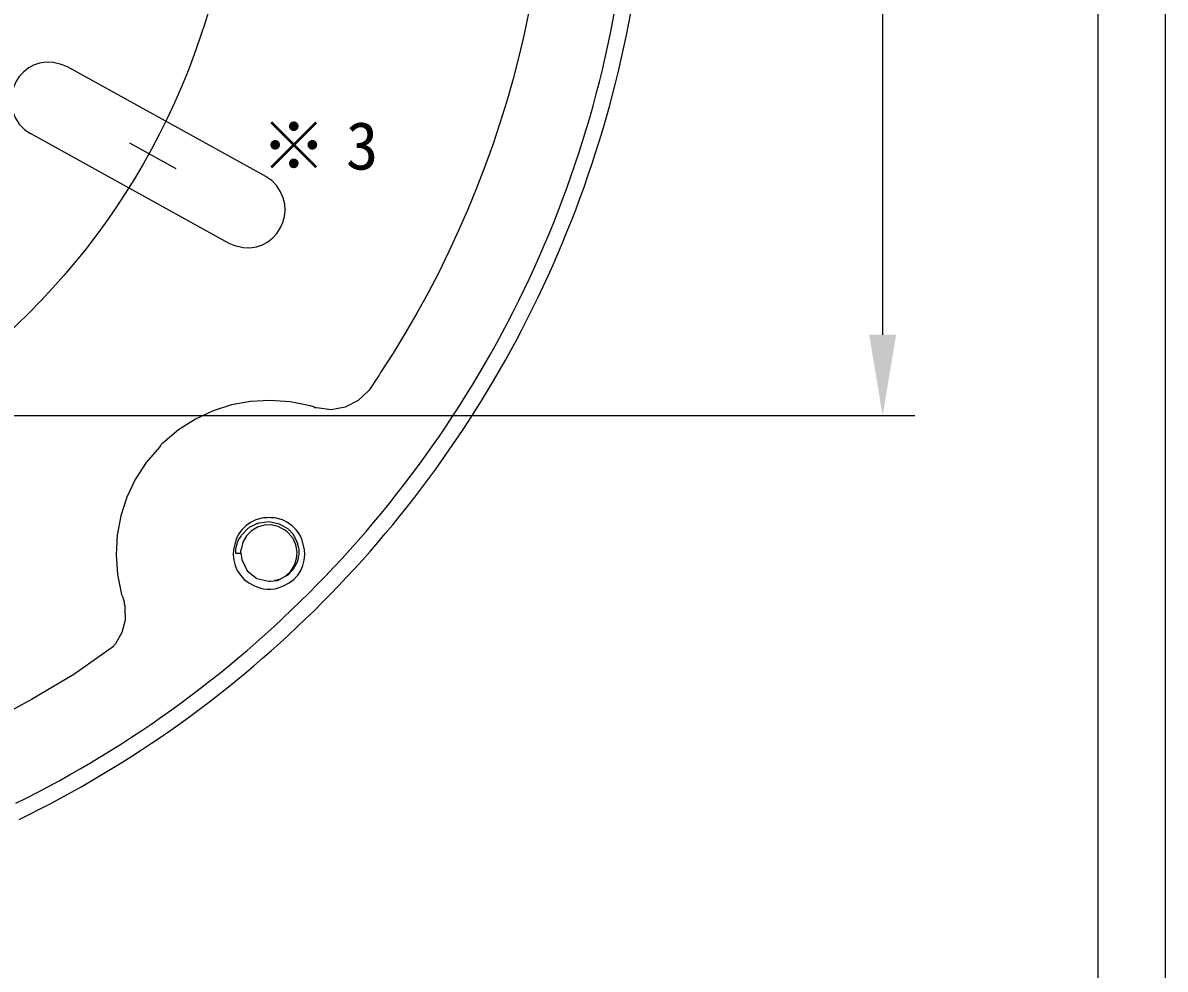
# Model space of a CAD drawing. Units: millimetres on the paper. Extents: x -139 to 141, y -98 to 91.
# Drawn here: x 105.61 to 140.93, y -9.09 to 20.16 of the extents above; entities that cross this region are included whole.
import ezdxf
from ezdxf.enums import TextEntityAlignment as Align

# ---------------------------------------------------------------- set-up
doc = ezdxf.new("R2010")
doc.units = ezdxf.units.MM
for name, color, linetype in [('0-1_外形線', 4, 'Continuous'), ('0-2_枠', 4, 'Continuous'), ('0-3_レイヤー_1_0', 4, 'Continuous'), ('0-8_寸法線', 4, 'Continuous')]:
    doc.layers.add(name, color=color, linetype=linetype)
doc.styles.add('ＭＳ ゴシック', font='')
doc.styles.get('ＭＳ ゴシック').set_extended_font_data('MS Gothic')

msp = doc.modelspace()

# ---------------------------------------------------------------- linework, layer by layer
at = {"layer": '0-1_外形線'}
for p, q in [((138.839, 85.689), (138.839, -10.287)), ((113.12, 15.41), (106.997, 18.8)), ((111.969, 13.355), (105.847, 16.745))]:
    msp.add_line(p, q, dxfattribs=at)
for points in [[(123.779, 19.842), (123.855, 20.222), (123.927, 20.604), (123.994, 20.986), (124.057, 21.371), (124.116, 21.757), (124.171, 22.144), (124.221, 22.532), (124.267, 22.923), (124.309, 23.314), (124.346, 23.707), (124.379, 24.101)], [(123.743, 17.576), (123.841, 17.939), (123.934, 18.303), (124.024, 18.67), (124.11, 19.037), (124.192, 19.407), (124.271, 19.778), (124.345, 20.15), (124.416, 20.524), (124.483, 20.9), (124.546, 21.277), (124.605, 21.656)], [(121.259, 20.51), (121.11, 19.813), (120.946, 19.12), (120.767, 18.431), (120.572, 17.746), (120.362, 17.065), (120.137, 16.389), (119.897, 15.718), (119.641, 15.052), (119.371, 14.392), (119.085, 13.738), (118.785, 13.09), (118.469, 12.448), (118.139, 11.813), (117.795, 11.186), (117.436, 10.566), (117.062, 9.953), (116.674, 9.349)], [(117.842, 6.476), (118.061, 6.777), (118.276, 7.081), (118.489, 7.388), (118.698, 7.696), (118.904, 8.008), (119.107, 8.321), (119.306, 8.637), (119.502, 8.955), (119.695, 9.276), (119.884, 9.599), (120.07, 9.924), (120.252, 10.251), (120.431, 10.58), (120.606, 10.912), (120.778, 11.246), (120.946, 11.582), (121.111, 11.92), (121.272, 12.26), (121.43, 12.603), (121.583, 12.947), (121.733, 13.293), (121.88, 13.641), (122.023, 13.992), (122.162, 14.344), (122.297, 14.698), (122.428, 15.054), (122.556, 15.412), (122.679, 15.771), (122.799, 16.133), (122.915, 16.496), (123.027, 16.861), (123.135, 17.228), (123.239, 17.597), (123.34, 17.967), (123.436, 18.339), (123.528, 18.712), (123.616, 19.087), (123.7, 19.464), (123.779, 19.842)], [(106.771, 18.882), (106.546, 18.934), (106.333, 18.944), (106.132, 18.915), (105.947, 18.853), (105.779, 18.76), (105.63, 18.641), (105.502, 18.5), (105.398, 18.34), (105.32, 18.165), (105.269, 17.98), (105.248, 17.789), (105.259, 17.594), (105.304, 17.401), (105.384, 17.213), (105.503, 17.034), (105.662, 16.868)], [(106.997, 18.8), (106.939, 18.821), (106.83, 18.861), (106.771, 18.882)], [(117.277, 4.928), (117.503, 5.211), (117.726, 5.496), (117.945, 5.783), (118.162, 6.073), (118.376, 6.366), (118.587, 6.66), (118.795, 6.957), (119, 7.256), (119.202, 7.558), (119.401, 7.862), (119.596, 8.168), (119.789, 8.476), (119.979, 8.787), (120.165, 9.1), (120.348, 9.415), (120.529, 9.732), (120.705, 10.051), (120.879, 10.372), (121.05, 10.696), (121.217, 11.021), (121.381, 11.349), (121.541, 11.679), (121.698, 12.011), (121.852, 12.344), (122.003, 12.68), (122.15, 13.018), (122.294, 13.357), (122.434, 13.699), (122.571, 14.042), (122.704, 14.387), (122.834, 14.734), (122.96, 15.083), (123.083, 15.434), (123.202, 15.787), (123.318, 16.141), (123.43, 16.497), (123.538, 16.855), (123.642, 17.215), (123.743, 17.576)], [(105.662, 16.868), (105.71, 16.837), (105.799, 16.777), (105.847, 16.745)], [(112.195, 13.273), (112.42, 13.221), (112.634, 13.211), (112.834, 13.239), (113.02, 13.302), (113.188, 13.395), (113.337, 13.514), (113.464, 13.655), (113.568, 13.815), (113.646, 13.99), (113.697, 14.175), (113.718, 14.366), (113.707, 14.561), (113.663, 14.754), (113.582, 14.942), (113.463, 15.121), (113.305, 15.286)], [(113.305, 15.286), (113.257, 15.318), (113.168, 15.378), (113.12, 15.41)], [(111.969, 13.355), (112.028, 13.334), (112.137, 13.294), (112.195, 13.273)], [(116.674, 9.349), (116.623, 9.272), (116.51, 9.102), (116.397, 8.933), (116.345, 8.856)], [(116.345, 8.856), (116.335, 8.84), (116.315, 8.81), (116.304, 8.794)], [(114.496, 8.321), (113.872, 8.443), (113.257, 8.488), (112.653, 8.456), (112.064, 8.348), (111.494, 8.165), (110.947, 7.908), (110.426, 7.576), (109.935, 7.171)], [(116.304, 8.794), (115.976, 8.485), (115.579, 8.278), (115.144, 8.195), (114.702, 8.26)], [(114.578, 8.301), (114.557, 8.306), (114.518, 8.316), (114.496, 8.321)], [(114.64, 8.26), (114.624, 8.271), (114.594, 8.29), (114.578, 8.301)], [(114.702, 8.26), (114.686, 8.26), (114.656, 8.26), (114.64, 8.26)], [(109.874, 7.109), (109.863, 7.093), (109.843, 7.064), (109.832, 7.048)], [(109.935, 7.171), (109.919, 7.155), (109.89, 7.125), (109.874, 7.109)], [(109.832, 7.048), (109.423, 6.567), (109.088, 6.049), (108.827, 5.499), (108.642, 4.923), (108.532, 4.328), (108.498, 3.72), (108.541, 3.104), (108.661, 2.487)], [(107.059, -3.087), (107.384, -2.901), (107.707, -2.712), (108.028, -2.519), (108.346, -2.323), (108.662, -2.124), (108.975, -1.921), (109.286, -1.715), (109.595, -1.506), (109.902, -1.294), (110.205, -1.078), (110.507, -0.859), (110.806, -0.637), (111.102, -0.411), (111.396, -0.183), (111.687, 0.049), (111.976, 0.283), (112.262, 0.521), (112.545, 0.762), (112.826, 1.005), (113.104, 1.252), (113.379, 1.502), (113.652, 1.755), (113.922, 2.01), (114.189, 2.269), (114.453, 2.53), (114.714, 2.794), (114.973, 3.061), (115.228, 3.331), (115.481, 3.603), (115.731, 3.879), (115.977, 4.157), (116.221, 4.437), (116.462, 4.721), (116.7, 5.007), (116.934, 5.296), (117.166, 5.587), (117.394, 5.881), (117.62, 6.177), (117.842, 6.476)], [(106.476, -3.968), (106.796, -3.797), (107.115, -3.622), (107.431, -3.444), (107.745, -3.263), (108.058, -3.079), (108.368, -2.892), (108.676, -2.701), (108.982, -2.508), (109.285, -2.311), (109.587, -2.111), (109.886, -1.908), (110.183, -1.703), (110.478, -1.494), (110.77, -1.282), (111.061, -1.067), (111.349, -0.849), (111.634, -0.629), (111.917, -0.405), (112.198, -0.178), (112.476, 0.051), (112.752, 0.283), (113.026, 0.518), (113.297, 0.756), (113.565, 0.997), (113.831, 1.24), (114.095, 1.487), (114.355, 1.736), (114.614, 1.987), (114.869, 2.242), (115.122, 2.499), (115.373, 2.758), (115.62, 3.02), (115.865, 3.285), (116.108, 3.553), (116.347, 3.823), (116.584, 4.095), (116.818, 4.371), (117.049, 4.648), (117.277, 4.928)], [(112.996, 4.849), (112.81, 4.793), (112.645, 4.712), (112.502, 4.609), (112.381, 4.487), (112.281, 4.35), (112.205, 4.2), (112.121, 3.878), (112.115, 3.711), (112.133, 3.546), (112.175, 3.384), (112.243, 3.23), (112.336, 3.087), (112.454, 2.958), (112.599, 2.845), (112.77, 2.754)], [(113.716, 4.479), (113.51, 4.593), (113.293, 4.642), (113.075, 4.632), (112.867, 4.568), (112.681, 4.456), (112.527, 4.301), (112.416, 4.108), (112.36, 3.884)], [(112.421, 4.377), (112.523, 4.485), (112.634, 4.582), (112.77, 4.644)], [(112.77, 4.644), (112.781, 4.649), (112.801, 4.659), (112.812, 4.664)], [(112.812, 4.664), (112.828, 4.67), (112.857, 4.68), (112.873, 4.685)], [(112.873, 4.685), (112.884, 4.69), (112.904, 4.7), (112.914, 4.705)], [(112.914, 4.705), (113.231, 4.744), (113.54, 4.672), (113.818, 4.521)], [(113.222, 4.87), (113.164, 4.864), (113.055, 4.855), (112.996, 4.849)], [(113.448, 4.849), (113.39, 4.855), (113.281, 4.864), (113.222, 4.87)], [(113.674, 2.754), (113.846, 2.845), (113.991, 2.958), (114.109, 3.087), (114.202, 3.23), (114.27, 3.384), (114.312, 3.546), (114.33, 3.711), (114.324, 3.878), (114.24, 4.2), (114.164, 4.35), (114.064, 4.487), (113.943, 4.609), (113.799, 4.712), (113.635, 4.793), (113.448, 4.849)], [(112.216, 3.966), (112.25, 4.097), (112.283, 4.18), (112.36, 4.295)], [(112.36, 4.295), (112.365, 4.305), (112.375, 4.325), (112.38, 4.336)], [(112.38, 4.336), (112.391, 4.346), (112.411, 4.366), (112.421, 4.377)], [(113.531, 2.939), (113.737, 3.054), (113.898, 3.21), (114.012, 3.395), (114.077, 3.6), (114.092, 3.813), (114.055, 4.024), (113.964, 4.222), (113.818, 4.397)], [(113.777, 4.438), (113.761, 4.449), (113.732, 4.469), (113.716, 4.479)], [(113.818, 4.397), (113.808, 4.408), (113.788, 4.428), (113.777, 4.438)], [(113.818, 4.521), (113.824, 4.51), (113.834, 4.49), (113.839, 4.479)], [(113.839, 4.479), (113.85, 4.474), (113.869, 4.464), (113.88, 4.459)], [(113.88, 4.459), (113.885, 4.448), (113.895, 4.428), (113.9, 4.418)], [(113.9, 4.418), (113.916, 4.402), (113.946, 4.372), (113.962, 4.356)], [(113.962, 4.356), (114.014, 4.276), (114.067, 4.162), (114.106, 4.069)], [(112.195, 3.925), (112.201, 3.935), (112.21, 3.955), (112.216, 3.966)], [(112.195, 3.76), (112.195, 3.803), (112.195, 3.882), (112.195, 3.925)], [(114.106, 4.069), (114.106, 4.058), (114.106, 4.038), (114.106, 4.027)], [(114.106, 4.027), (114.111, 4.017), (114.121, 3.997), (114.126, 3.986)], [(114.126, 3.986), (114.126, 3.976), (114.126, 3.956), (114.126, 3.945)], [(114.126, 3.945), (114.132, 3.935), (114.142, 3.915), (114.147, 3.904)], [(114.147, 3.904), (114.147, 3.856), (114.147, 3.767), (114.147, 3.719)], [(112.339, 3.76), (112.302, 3.76), (112.232, 3.76), (112.195, 3.76)], [(112.36, 3.884), (112.354, 3.868), (112.344, 3.838), (112.339, 3.822)], [(112.339, 3.822), (112.339, 3.806), (112.339, 3.776), (112.339, 3.76)], [(112.36, 3.76), (112.365, 3.712), (112.375, 3.623), (112.38, 3.575)], [(112.38, 3.575), (112.544, 3.226), (112.847, 2.981), (113.222, 2.897)], [(114.126, 3.596), (114.121, 3.585), (114.111, 3.566), (114.106, 3.555)], [(114.106, 3.555), (114.106, 3.544), (114.106, 3.524), (114.106, 3.514)], [(114.147, 3.719), (114.142, 3.709), (114.132, 3.689), (114.126, 3.678)], [(114.126, 3.678), (114.126, 3.657), (114.126, 3.617), (114.126, 3.596)], [(114.106, 3.514), (113.954, 3.252), (113.802, 3.091), (113.531, 2.939)], [(113.222, 2.897), (113.27, 2.903), (113.359, 2.913), (113.407, 2.918)], [(113.407, 2.918), (113.423, 2.918), (113.453, 2.918), (113.469, 2.918)], [(113.448, 2.918), (113.438, 2.918), (113.418, 2.918), (113.407, 2.918)], [(113.49, 2.939), (113.479, 2.933), (113.459, 2.923), (113.448, 2.918)], [(113.469, 2.918), (113.485, 2.923), (113.515, 2.933), (113.531, 2.939)], [(113.531, 2.939), (113.52, 2.939), (113.5, 2.939), (113.49, 2.939)], [(108.661, 2.487), (108.672, 2.465), (108.692, 2.426), (108.702, 2.404)], [(112.77, 2.754), (112.829, 2.732), (112.938, 2.693), (112.996, 2.671)], [(112.996, 2.671), (113.055, 2.666), (113.164, 2.656), (113.222, 2.651)], [(113.222, 2.651), (113.281, 2.656), (113.39, 2.666), (113.448, 2.671)], [(113.448, 2.671), (113.507, 2.693), (113.616, 2.732), (113.674, 2.754)], [(108.702, 2.404), (108.708, 2.388), (108.718, 2.359), (108.723, 2.343)], [(108.723, 2.343), (108.728, 2.327), (108.738, 2.297), (108.744, 2.281)], [(108.744, 2.281), (108.744, 2.265), (108.744, 2.235), (108.744, 2.219)], [(108.744, 2.219), (108.749, 2.203), (108.759, 2.174), (108.764, 2.158)], [(108.764, 2.158), (108.764, 2.142), (108.764, 2.112), (108.764, 2.096)], [(108.764, 2.096), (108.779, 1.697), (108.675, 1.31), (108.476, 0.966)], [(108.415, 0.884), (107.192, 0.014), (105.876, -0.755), (104.552, -1.479)], [(108.435, 0.925), (108.43, 0.914), (108.42, 0.895), (108.415, 0.884)], [(108.476, 0.966), (108.466, 0.955), (108.446, 0.936), (108.435, 0.925)], [(105.401, -3.963), (105.737, -3.795), (106.071, -3.623), (106.402, -3.448), (106.732, -3.269), (107.059, -3.087)], [(105.502, -4.463), (105.829, -4.301), (106.153, -4.136), (106.476, -3.968)]]:
    msp.add_lwpolyline(points, dxfattribs=at)
at = {"layer": '0-2_枠'}
msp.add_line((140.925, 91.229), (140.925, -98.455), dxfattribs=at)
at = {"layer": '0-3_レイヤー_1_0'}
msp.add_line((108.908, 16.454), (110.345, 15.657), dxfattribs=at)
msp.add_circle((90.258, 26.741), 21.986, dxfattribs=at)
at = {"layer": '0-8_寸法線'}
for p, q in [((132.191, 42.986), (132.191, 10.521)), ((91.258, 8.021), (133.191, 8.021))]:
    msp.add_line(p, q, dxfattribs=at)
msp.add_solid([(132.191, 8.021), (132.608, 10.521), (131.775, 10.521)], dxfattribs=at)

# ---------------------------------------------------------------- texts
at = {"layer": '0-1_外形線', "style": 'ＭＳ ゴシック'}
for s, p in [('※', (112.98, 15.183)), ('3', (115.599, 15.183))]:
    msp.add_text(s, height=1.478, dxfattribs=at).set_placement(p, align=Align.BOTTOM_LEFT)

doc.saveas('drawing.dxf')
